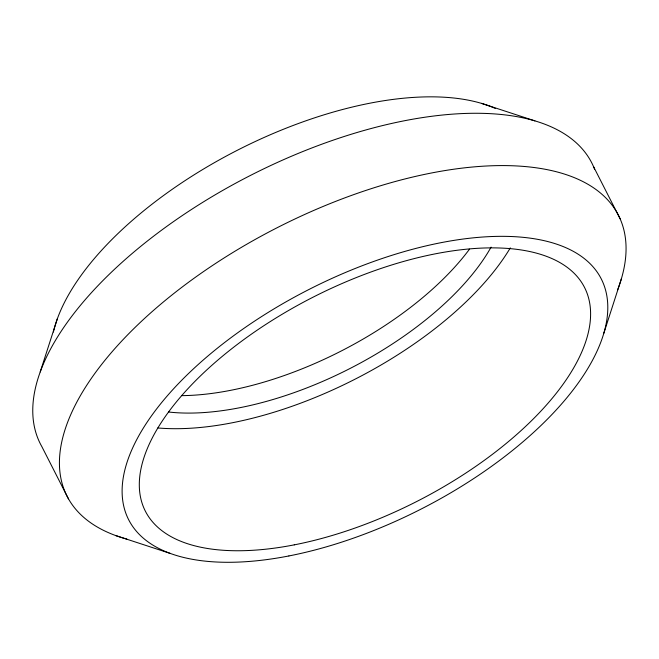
<?xml version="1.0" encoding="UTF-8"?>
<svg xmlns="http://www.w3.org/2000/svg" width="659" height="659" viewBox="0 0 659 659"><rect width="100%" height="100%" fill="white"/><g stroke="black" fill="none" stroke-linecap="round" stroke-linejoin="round"><path stroke-width="0.99" d="M40.215 371.948L57.415 318.569M603.809 333.297L621.412 278.699M481.432 103.356L534.902 120.869M115.49 535.487L170.162 553.395M593.479 166.521L620.135 218.829M68.462 498.838L41.805 446.53A309.425 143.835 -27 0 1 254.572 173.35A309.425 143.835 -27 0 1 594.616 169.281M510.305 247.875A246.433 114.551 -27 0 1 157.806 427.963M491.079 247.133A221.02 102.738 -27 0 1 168.622 412.015M469.513 249.143A221.02 102.738 -27 0 1 181.892 395.639M53.395 332.029A265.223 123.291 -27 0 1 239.464 149.189A265.223 123.291 -27 0 1 495.444 108.488M126.858 539.103A309.425 143.835 -27 0 1 278.37 227.1A309.425 143.835 -27 0 1 617.532 290.059M294.276 544.853A246.433 114.551 -27 0 0 585.876 290.289A246.433 114.551 -27 0 0 214.702 362.804A246.433 114.551 -27 0 0 294.276 544.853M288.889 555.949A265.223 123.291 -27 0 0 602.713 281.978A265.223 123.291 -27 0 0 203.244 360.02A265.223 123.291 -27 0 0 288.889 555.949"/></g></svg>
